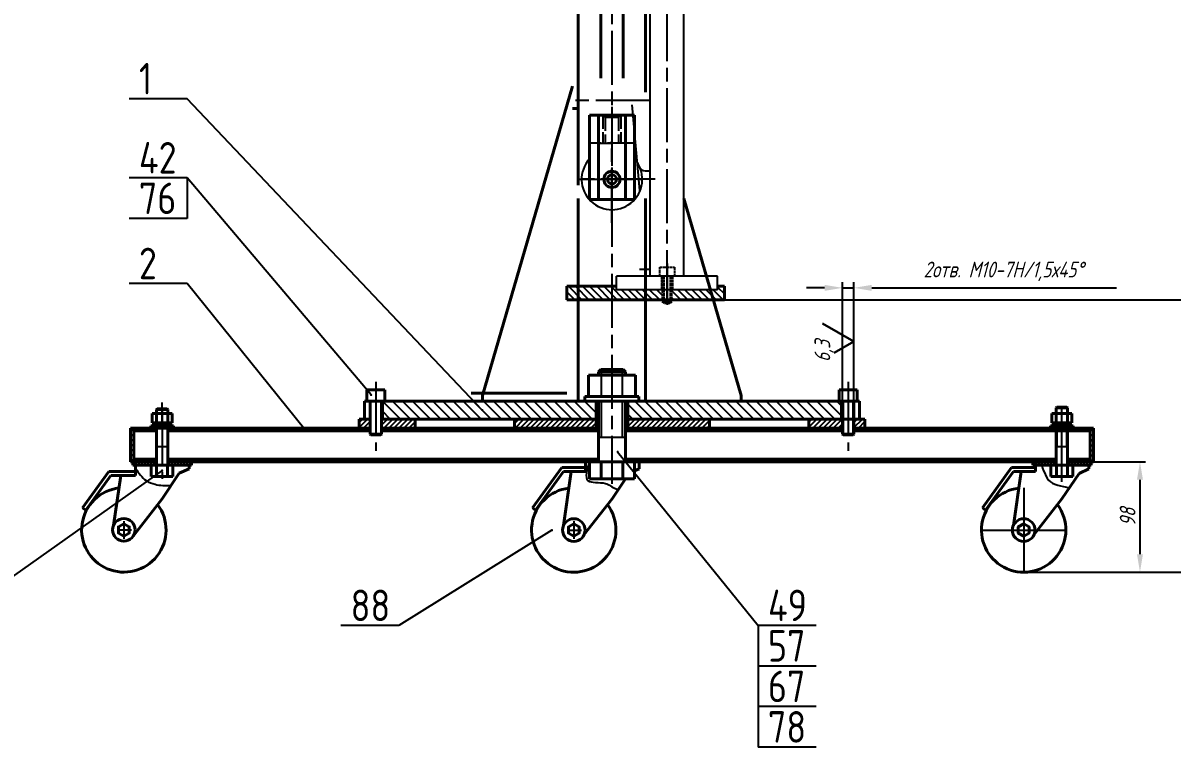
# Model space of a CAD drawing. Header units: millimetres. Extents: x -80 to 1055, y -404 to 589.
# Drawn here: x 121 to 376.3, y 120.9 to 281.8 of the extents above; entities that cross this region are included whole.
import ezdxf

# ---------------------------------------------------------------- set-up
doc = ezdxf.new("R2010")
doc.units = ezdxf.units.MM
for name, pattern in [('AM_ISO02W050', [7.5, 6, -1.5]), ('AM_ISO08W050', [18, 12, -1.5, 3, -1.5]), ('CENTER2', [28.575, 19.05, -3.175, 3.175, -3.175])]:
    doc.linetypes.add(name, pattern=pattern)
doc.layers.add('AM_7', color=5, linetype='AM_ISO08W050', lineweight=25)
doc.layers.add('ASHADE', color=7, linetype='Continuous', lineweight=40)
for name, color, linetype in [('RAZM', 5, 'Continuous'), ('TIN', 164, 'Continuous'), ('Пунктир', 1, 'AM_ISO02W050'), ('Слой4', 94, 'CENTER2')]:
    doc.layers.add(name, color=color, linetype=linetype)
doc.styles.add('ROMANC', font='romanc.shx', dxfattribs={"width": 0.75, "oblique": 15})
doc.styles.get("Standard").update_dxf_attribs({"font": 'romanc.shx', "width": 0.8})
doc.dimstyles.new('Масш.0.25', dxfattribs={"dimtxt": 3.5, "dimasz": 4, "dimexe": 1.25, "dimexo": 0.0625, "dimgap": 1, "dimtad": 1, "dimdec": 0, "dimlfac": 4, "dimzin": 0, "dimdsep": 46, "dimtxsty": 'ROMANC', "dimcen": -0.09, "dimadec": 0, "dimazin": 0, "dimtfac": 1, "dimtdec": 0, "dimtmove": 0, "dimatfit": 3, "dimfxl": 1, "dimtolj": 1, "dimtzin": 0, "dimarcsym": 0})
doc.dimstyles.new('Масш.0.5', dxfattribs={"dimtxt": 3.5, "dimasz": 4, "dimexe": 1.25, "dimexo": 0.0625, "dimgap": 1, "dimtad": 1, "dimtoh": 1, "dimdec": 0, "dimlfac": 2, "dimzin": 0, "dimdsep": 46, "dimtxsty": 'ROMANC', "dimcen": -0.09, "dimadec": 1, "dimazin": 0, "dimtfac": 1, "dimtdec": 0, "dimtmove": 0, "dimatfit": 3, "dimfxl": 1, "dimtolj": 1, "dimtzin": 0, "dimarcsym": 0})
pattern_1 = [(45, (-15231.95534, -3915.6671), (-0.561266008, 0.561266008), [])]
pattern_2 = [(135, (-15231.9553, -3867.833), (-1.12253202, -1.12253202), [])]
pattern_3 = [(225, (-15231.95534, -3867.8331), (0.561266008, -0.561266008), [])]
pattern_4 = [(135, (-15231.95534, -3867.8331), (-0.561266008, -0.561266008), [])]

# ---------------------------------------------------------------- blocks, each defined once
blk = doc.blocks.new('*D18')
at = {"layer": 'Defpoints', "color": 0}
for p in [(413.98, 435.01), (462.89, 435.01), (343.38, 159.73)]:
    blk.add_point(p, dxfattribs=at)
at = {"layer": 'TIN', "color": 0, "lineweight": -2}
for p, q in [((414.04, 435.01), (464.14, 435.01)), ((462.89, 163.73), (462.89, 431.01)), ((343.44, 159.73), (464.14, 159.73))]:
    blk.add_line(p, q, dxfattribs=at)
at = {"layer": 'TIN', "color": 0}
for points in [[(462.22, 431.01), (463.55, 431.01), (462.89, 435.01)], [(462.22, 163.73), (463.55, 163.73), (462.89, 159.73)]]:
    blk.add_solid(points, dxfattribs=at)
at = {"layer": 'TIN', "color": 0, "insert": (460.14, 297.37), "char_height": 3.5, "attachment_point": 5, "rotation": 90, "style": 'ROMANC'}
blk.add_mtext('\\A1;1100{\\H0.7143x;min}', dxfattribs=at)
blk = doc.blocks.new('*D28')
at = {"layer": 'Defpoints', "color": 0}
for p in [(358.87, 184.26), (343.44, 159.73), (369.23, 159.73)]:
    blk.add_point(p, dxfattribs=at)
at = {"layer": 'TIN', "color": 0, "lineweight": -2}
for p, q in [((358.93, 184.26), (370.48, 184.26)), ((369.23, 180.26), (369.23, 163.73)), ((343.51, 159.73), (370.48, 159.73))]:
    blk.add_line(p, q, dxfattribs=at)
at = {"layer": 'TIN', "color": 0}
for points in [[(368.56, 180.26), (369.89, 180.26), (369.23, 184.26)], [(368.56, 163.73), (369.89, 163.73), (369.23, 159.73)]]:
    blk.add_solid(points, dxfattribs=at)
at = {"layer": 'TIN', "color": 0, "insert": (366.48, 171.99), "char_height": 3.5, "attachment_point": 5, "rotation": 90, "style": 'ROMANC'}
blk.add_mtext('\\A1;98', dxfattribs=at)
blk = doc.blocks.new('*D30')
at = {"layer": 'Defpoints', "color": 0}
for p in [(303.12, 222.92), (303.12, 197.76), (305.62, 197.79)]:
    blk.add_point(p, dxfattribs=at)
at = {"layer": 'TIN', "color": 0, "lineweight": -2}
for p, q in [((299.12, 222.92), (295.12, 222.92)), ((303.12, 197.82), (303.12, 224.17)), ((303.12, 222.92), (305.62, 222.92)), ((305.62, 197.85), (305.62, 224.17)), ((309.62, 222.92), (364, 222.92))]:
    blk.add_line(p, q, dxfattribs=at)
at = {"layer": 'TIN', "color": 0}
for points in [[(299.12, 223.58), (299.12, 222.25), (303.12, 222.92)], [(309.62, 223.58), (309.62, 222.25), (305.62, 222.92)]]:
    blk.add_solid(points, dxfattribs=at)
at = {"layer": 'TIN', "color": 0, "insert": (338.89, 226.58), "char_height": 3.5, "attachment_point": 5, "style": 'ROMANC'}
blk.add_mtext('\\A1;2отв. М10-7Н/1,5х45%%d', dxfattribs=at)

msp = doc.modelspace()

# ---------------------------------------------------------------- hatches: boundary and pattern name
at = {"layer": 'TIN'}
h = msp.add_hatch(dxfattribs=at)
h.set_pattern_fill('ANSI31', color=256, scale=0.35, angle=90, style=0)
h.set_pattern_definition([(135, (-15231.9553, -3890.3331), (-0.78577241, -0.78577241), [])])
h.paths.add_polyline_path([(275.36, 222.49), (265.11, 222.49), (265.11, 220.26), (267.88, 220.26), (276.86, 220.26), (276.86, 223.26), (275.36, 223.26)])
h.paths.add_polyline_path([(263.11, 220.26), (263.11, 222.49), (252.86, 222.49), (252.86, 223.26), (251.87, 223.26), (251.87, 220.26)])
h.paths.add_polyline_path([(251.87, 220.26), (251.87, 223.26), (244.36, 223.26), (241.86, 223.26), (241.86, 220.26), (244.36, 220.26)])
h = msp.add_hatch(dxfattribs=at)
h.set_pattern_fill('ANSI31', color=256, scale=0.5, angle=90, style=0)
h.set_pattern_definition(pattern_2)
h.paths.add_polyline_path([(248.35, 197.76), (200.86, 197.76), (200.86, 193.76), (208.15, 193.76), (248.35, 193.76)])
h = msp.add_hatch(dxfattribs=at)
h.set_pattern_fill('ANSI31', color=256, scale=0.5, angle=90, style=0)
h.set_pattern_definition(pattern_2)
h.paths.add_polyline_path([(302.89, 197.76), (255.37, 197.76), (255.37, 193.76), (255.61, 193.76), (302.89, 193.76)])
h = msp.add_hatch(dxfattribs=at)
h.set_pattern_fill('ANSI31', color=256, scale=0.25, style=0)
h.set_pattern_definition(pattern_1)
h.paths.add_polyline_path([(145.63, 191.76), (144.88, 191.76), (144.88, 188.01), (145.63, 188.01)])
h.paths.add_polyline_path([(145.63, 188.01), (144.88, 188.01), (144.88, 184.26), (145.63, 184.26)])
h = msp.add_hatch(dxfattribs=at)
h.set_pattern_fill('ANSI31', color=256, scale=0.25, angle=90, style=0)
h.set_pattern_definition(pattern_4)
h.paths.add_polyline_path([(198.12, 191.76), (153.28, 191.76), (153.28, 191.15), (198.12, 191.15)])
h.paths.add_polyline_path([(150.48, 191.76), (145.63, 191.76), (145.63, 191.15), (150.48, 191.15)])
h = msp.add_hatch(dxfattribs=at)
h.set_pattern_fill('ANSI31', color=256, scale=0.25, angle=180, style=0)
h.set_pattern_definition(pattern_3)
h.paths.add_polyline_path([(208.15, 191.76), (208.15, 193.76), (200.62, 193.76), (200.62, 191.76)])
h.paths.add_polyline_path([(198.12, 191.76), (198.12, 191.77), (198.12, 193.76), (196.86, 193.76), (195.65, 193.76), (195.65, 191.76)])
h = msp.add_hatch(dxfattribs=at)
h.set_pattern_fill('ANSI31', color=256, scale=0.25, angle=90, style=0)
h.set_pattern_definition(pattern_4)
h.paths.add_polyline_path([(248.35, 191.76), (200.62, 191.76), (200.62, 191.15), (248.35, 191.15)])
h = msp.add_hatch(dxfattribs=at)
h.set_pattern_fill('ANSI31', color=256, scale=0.25, angle=180, style=0)
h.set_pattern_definition(pattern_3)
h.paths.add_polyline_path([(248.35, 193.76), (230.23, 193.76), (230.23, 191.76), (248.35, 191.76)])
h.paths.add_polyline_path([(273.52, 193.76), (255.37, 193.76), (255.37, 191.76), (273.52, 191.76)])
h.paths.add_polyline_path([(303.13, 193.76), (295.6, 193.76), (295.6, 191.76), (303.13, 191.76)])
h.paths.add_polyline_path([(308.1, 193.76), (305.63, 193.76), (305.63, 191.76), (308.1, 191.76)])
h = msp.add_hatch(dxfattribs=at)
h.set_pattern_fill('ANSI31', color=256, scale=0.25, angle=90, style=0)
h.set_pattern_definition([(135, (-15231.95534, -3915.6671), (-0.561266008, -0.561266008), [])])
h.paths.add_polyline_path([(358.12, 191.76), (353.12, 191.76), (353.12, 191.15), (358.12, 191.15)])
h.paths.add_polyline_path([(358.12, 184.88), (353.11, 184.88), (353.11, 184.26), (358.12, 184.26)])
h = msp.add_hatch(dxfattribs=at)
h.set_pattern_fill('ANSI31', color=256, scale=0.25, style=0)
h.set_pattern_definition(pattern_1)
h.paths.add_polyline_path([(358.87, 191.76), (358.12, 191.76), (358.12, 184.26), (358.87, 184.26)])
h = msp.add_hatch(dxfattribs=at)
h.set_pattern_fill('ANSI31', color=256, scale=0.15, angle=90, style=0)
h.set_pattern_definition([(135, (-15231.95534, -3867.83307), (-0.336759605, -0.336759605), [])])
h.paths.add_polyline_path([(158.38, 184.26), (153.28, 184.26), (153.28, 183.51), (153.88, 183.51), (158.38, 183.51)])
h.paths.add_polyline_path([(150.48, 184.26), (145.63, 184.26), (145.38, 184.26), (145.38, 183.51), (150.48, 183.51)])
h = msp.add_hatch(dxfattribs=at)
h.set_pattern_fill('ANSI31', color=256, scale=0.25, angle=90, style=0)
h.set_pattern_definition(pattern_4)
h.paths.add_polyline_path([(150.48, 184.88), (145.63, 184.88), (145.63, 184.26), (150.48, 184.26)])
h = msp.add_hatch(dxfattribs=at)
h.set_pattern_fill('ANSI31', color=256, scale=0.25, angle=90, style=0)
h.set_pattern_definition(pattern_4)
h.paths.add_polyline_path([(248.35, 184.88), (153.28, 184.88), (153.28, 184.26), (158.38, 184.26), (248.35, 184.26)])
h = msp.add_hatch(dxfattribs=at)
h.set_pattern_fill('ANSI31', color=256, scale=0.15, angle=90, style=0)
h.set_pattern_definition([(135, (-15231.95534, -3915.6671), (-0.336759605, -0.336759605), [])])
h.paths.add_polyline_path([(350.61, 184.26), (345.38, 184.26), (345.38, 183.49), (350.61, 183.49)])
h.paths.add_polyline_path([(358.38, 184.26), (353.11, 184.26), (353.11, 183.49), (358.38, 183.49)])

# ---------------------------------------------------------------- linework, layer by layer
at = {"layer": 'AM_7'}
for p, q in [((251.86, 370.01), (251.87, 179.34)), ((264.11, 219.3), (264.11, 345.49)), ((260.25, 264.53), (242.54, 264.53)), ((251.86, 263.17), (251.86, 239.86)), ((251.86, 237.39), (251.86, 255.5)), ((244.44, 247.03), (258.31, 247.03)), ((261.5, 247.03), (245.37, 247.03)), ((199.37, 202.03), (199.37, 186.7)), ((304.37, 202.06), (304.38, 186.73)), ((351.87, 179.79), (351.88, 197.21)), ((151.88, 195.51), (151.88, 180.51))]:
    msp.add_line(p, q, dxfattribs=at)
at = {"layer": 'ASHADE'}
for p, q in [((249.36, 269.53), (249.36, 383.51)), ((254.36, 269.53), (254.36, 383.51)), ((244.36, 245.76), (244.36, 370.01)), ((259.36, 266.41), (259.36, 370.01)), ((223.11, 199.01), (243.11, 267.76)), ((243.11, 262.76), (244.36, 262.76)), ((246.86, 242.53), (246.86, 261.27)), ((256.86, 261.27), (246.86, 261.27)), ((248.86, 242.53), (248.86, 261.27)), ((254.86, 242.53), (254.86, 261.27)), ((256.86, 242.53), (256.86, 261.27)), ((244.36, 197.76), (244.36, 242.76)), ((259.36, 197.76), (259.36, 242.76)), ((280.61, 199.01), (267.88, 242.76)), ((256.86, 242.53), (246.86, 242.53)), ((259.36, 225.49), (259.36, 227.03)), ((241.86, 223.26), (244.36, 223.26)), ((241.86, 220.26), (241.86, 223.26)), ((275.36, 223.26), (276.86, 223.26)), ((276.86, 220.26), (276.86, 223.26)), ((241.86, 220.26), (244.36, 220.26)), ((263.11, 219.98), (263.11, 220.26)), ((265.11, 219.98), (263.11, 219.98)), ((263.51, 219.58), (263.11, 219.98)), ((265.11, 219.98), (264.71, 219.58)), ((265.11, 220.26), (265.11, 219.98)), ((267.88, 220.26), (276.86, 220.26)), ((264.11, 219.58), (263.51, 219.58)), ((264.71, 219.58), (264.11, 219.58)), ((248.87, 204.26), (249.37, 204.76)), ((249.37, 204.76), (254.37, 204.76)), ((249.37, 204.76), (254.37, 204.76)), ((254.37, 204.76), (254.87, 204.26)), ((246.67, 203.51), (246.67, 198.76)), ((246.67, 203.51), (257.07, 203.51)), ((248.87, 204.26), (254.87, 204.26)), ((248.87, 204.26), (248.87, 203.51)), ((254.87, 204.26), (254.87, 203.51)), ((257.07, 203.51), (257.07, 198.76)), ((197.37, 200.26), (201.37, 200.26)), ((197.37, 200.26), (197.37, 197.76)), ((201.37, 197.76), (201.37, 200.26)), ((241.86, 199.51), (220.61, 199.51)), ((302.37, 197.79), (302.37, 200.29)), ((306.37, 200.29), (302.37, 200.29)), ((306.37, 200.29), (306.37, 197.79)), ((196.86, 193.76), (196.86, 197.76)), ((196.86, 197.76), (306.86, 197.76)), ((197.37, 197.76), (201.37, 197.76)), ((198.12, 190.39), (198.12, 197.76)), ((200.62, 197.76), (200.62, 190.39)), ((200.86, 193.76), (200.86, 197.76)), ((241.86, 197.76), (220.61, 197.76)), ((223.11, 197.76), (223.11, 199.01)), ((251.87, 198.76), (245.87, 198.76)), ((245.87, 198.76), (245.87, 197.76)), ((248.35, 191.15), (248.35, 197.76)), ((248.84, 184.26), (248.87, 197.77)), ((251.87, 198.76), (257.87, 198.76)), ((254.87, 184.26), (254.87, 197.76)), ((255.37, 191.15), (255.37, 197.76)), ((257.87, 198.76), (257.87, 197.76)), ((284.87, 197.76), (263.62, 197.76)), ((280.61, 197.76), (280.61, 199.01)), ((302.89, 193.79), (302.89, 197.79)), ((303.12, 197.79), (303.13, 190.41)), ((305.63, 190.41), (305.62, 197.79)), ((306.86, 193.76), (306.86, 197.76)), ((306.86, 193.76), (306.86, 197.76)), ((149.65, 194.99), (154.1, 194.99)), ((149.65, 192.89), (149.65, 194.99)), ((150.63, 195.89), (150.75, 196.01)), ((150.63, 195.89), (151.88, 195.89)), ((150.63, 192.89), (150.63, 195.89)), ((150.63, 192.89), (150.63, 194.99)), ((150.75, 196.01), (151.88, 196.01)), ((151.88, 196.01), (153, 196.01)), ((151.88, 195.89), (153.13, 195.89)), ((153.13, 195.89), (153, 196.01)), ((153.13, 195.89), (153.13, 192.89)), ((153.13, 192.89), (153.13, 194.99)), ((154.1, 194.99), (154.1, 192.89)), ((349.65, 192.89), (349.65, 194.99)), ((349.65, 194.99), (354.1, 194.99)), ((350.62, 196.29), (350.75, 196.42)), ((350.62, 196.29), (351.87, 196.29)), ((350.62, 194.99), (350.62, 196.29)), ((350.62, 192.89), (350.62, 194.99)), ((350.75, 196.42), (351.87, 196.42)), ((351.87, 196.42), (353, 196.42)), ((351.87, 196.29), (353.12, 196.29)), ((353.12, 196.29), (353, 196.42)), ((353.12, 196.29), (353.12, 192.89)), ((353.12, 192.89), (353.12, 194.99)), ((354.1, 194.99), (354.1, 192.89)), ((144.88, 191.76), (144.88, 184.26)), ((144.88, 191.76), (198.12, 191.76)), ((145.63, 191.76), (145.63, 184.26)), ((149.38, 191.76), (149.38, 192.26)), ((149.38, 192.26), (154.38, 192.26)), ((151.88, 191.76), (149.38, 191.76)), ((151.88, 192.89), (149.65, 192.89)), ((149.98, 192.26), (149.98, 192.89)), ((149.98, 192.89), (150.6, 192.89)), ((150.6, 192.26), (149.98, 192.26)), ((150.48, 191.76), (150.48, 191.15)), ((150.6, 192.89), (151.88, 192.89)), ((151.88, 192.26), (150.6, 192.26)), ((150.63, 183.51), (150.63, 191.76)), ((152.11, 192.26), (151.48, 192.89)), ((152.27, 192.26), (151.65, 192.89)), ((154.38, 191.76), (151.81, 191.76)), ((153.15, 192.89), (151.88, 192.89)), ((154.1, 192.89), (151.88, 192.89)), ((151.88, 192.26), (153.15, 192.26)), ((153.13, 183.51), (153.13, 191.76)), ((153.78, 192.89), (153.15, 192.89)), ((153.15, 192.26), (153.78, 192.26)), ((153.28, 191.76), (153.28, 191.15)), ((153.78, 192.26), (153.78, 192.89)), ((154.38, 192.26), (154.38, 191.76)), ((154.38, 191.76), (154.38, 191.76)), ((195.65, 191.76), (195.65, 193.76)), ((195.65, 193.76), (198.12, 193.76)), ((196.86, 193.76), (198.12, 193.76)), ((198.12, 191.77), (198.12, 190.39)), ((200.62, 193.76), (248.35, 193.76)), ((200.62, 193.76), (208.15, 193.76)), ((200.62, 191.77), (200.62, 190.39)), ((200.62, 191.76), (248.86, 191.76)), ((208.15, 191.76), (208.15, 193.76)), ((230.23, 191.76), (230.23, 193.76)), ((230.23, 193.76), (248.35, 193.76)), ((254.87, 191.76), (303.13, 191.76)), ((255.37, 193.76), (306.86, 193.76)), ((255.37, 193.76), (255.61, 193.76)), ((255.61, 193.76), (273.52, 193.76)), ((273.52, 191.76), (273.52, 193.76)), ((295.6, 191.76), (295.6, 193.76)), ((308.1, 193.76), (295.6, 193.76)), ((303.13, 191.8), (303.13, 190.41)), ((305.63, 191.8), (305.63, 190.41)), ((305.63, 191.76), (358.87, 191.76)), ((308.1, 191.76), (308.1, 193.76)), ((349.37, 192.26), (354.37, 192.26)), ((349.37, 191.76), (349.37, 192.26)), ((351.87, 191.76), (349.37, 191.76)), ((351.87, 192.89), (349.65, 192.89)), ((349.97, 192.89), (350.6, 192.89)), ((349.97, 192.26), (349.97, 192.89)), ((350.6, 192.26), (349.97, 192.26)), ((350.5, 191.76), (350.5, 192.26)), ((350.6, 192.89), (351.87, 192.89)), ((351.87, 192.26), (350.6, 192.26)), ((350.61, 183.49), (350.62, 191.75)), ((352.1, 192.26), (351.48, 192.89)), ((352.27, 192.26), (351.64, 192.89)), ((354.37, 191.76), (351.8, 191.76)), ((354.1, 192.89), (351.87, 192.89)), ((353.15, 192.89), (351.87, 192.89)), ((351.87, 192.26), (353.15, 192.26)), ((353.11, 183.49), (353.12, 191.75)), ((353.77, 192.89), (353.15, 192.89)), ((353.15, 192.26), (353.77, 192.26)), ((353.25, 191.76), (353.25, 192.26)), ((353.77, 192.26), (353.77, 192.89)), ((354.37, 192.26), (354.37, 191.76)), ((358.12, 191.76), (354.37, 191.76)), ((354.37, 191.76), (358.12, 191.76)), ((354.37, 191.76), (354.37, 191.76)), ((358.12, 191.76), (358.12, 184.26)), ((358.87, 191.76), (358.87, 184.26)), ((145.63, 191.15), (147.87, 191.15)), ((145.63, 191.15), (150.63, 191.15)), ((153.13, 191.15), (198.12, 191.15)), ((198.12, 190.39), (198.25, 190.26)), ((199.37, 190.39), (198.12, 190.39)), ((199.37, 190.26), (198.25, 190.26)), ((200.62, 190.39), (199.37, 190.39)), ((200.5, 190.26), (199.37, 190.26)), ((200.62, 190.39), (200.5, 190.26)), ((200.62, 191.15), (248.86, 191.15)), ((254.87, 191.15), (303.13, 191.15)), ((303.13, 190.41), (303.25, 190.29)), ((303.13, 190.41), (304.38, 190.41)), ((303.25, 190.29), (304.38, 190.29)), ((304.38, 190.41), (305.63, 190.41)), ((304.38, 190.29), (305.5, 190.29)), ((305.63, 190.41), (305.5, 190.29)), ((305.63, 191.15), (358.12, 191.15)), ((144.88, 184.26), (147.87, 184.26)), ((145.38, 183.51), (145.38, 184.26)), ((145.38, 184.26), (150.63, 184.26)), ((145.63, 184.88), (147.87, 184.88)), ((145.63, 184.88), (150.63, 184.88)), ((145.63, 184.26), (150.63, 184.26)), ((150.48, 184.88), (150.48, 183.51)), ((153.13, 184.88), (248.84, 184.88)), ((153.13, 184.26), (350.61, 184.26)), ((153.13, 184.26), (158.38, 184.26)), ((153.28, 184.88), (153.28, 183.51)), ((158.38, 184.26), (158.38, 183.51)), ((246, 184.26), (246, 182.11)), ((246.84, 180.51), (246.84, 184.26)), ((248.35, 184.26), (248.35, 184.88)), ((249.46, 180.51), (249.46, 184.26)), ((254.29, 180.51), (254.29, 184.26)), ((254.87, 184.88), (350.61, 184.88)), ((255.37, 184.26), (255.37, 184.88)), ((256.91, 184.26), (256.91, 180.51)), ((257.89, 184.26), (257.89, 182.68)), ((345.38, 183.49), (345.38, 184.26)), ((353.11, 184.88), (358.12, 184.88)), ((353.11, 184.26), (358.87, 184.26)), ((358.12, 184.26), (355.87, 184.26)), ((358.87, 184.26), (355.88, 184.26)), ((358.38, 183.49), (358.38, 184.26)), ((140.06, 182.13), (134.21, 174.04)), ((142.83, 182.13), (140.06, 182.13)), ((146, 182.13), (142.83, 182.13)), ((158.38, 183.51), (145.38, 183.51)), ((146, 183.51), (146, 182.13)), ((146, 182.13), (146, 181.24)), ((149.46, 183.51), (149.46, 181.01)), ((153.88, 183.51), (149.88, 183.51)), ((150.65, 183.51), (150.65, 181.01)), ((155.7, 181.71), (151.88, 176.06)), ((153.11, 183.51), (153.11, 181.01)), ((154.3, 183.51), (154.3, 181.01)), ((157.89, 182.7), (155.7, 181.71)), ((157.89, 183.51), (157.89, 182.7)), ((240.7, 182.99), (234.21, 174.01)), ((241.1, 182.11), (234.9, 173.52)), ((242.83, 182.99), (240.7, 182.99)), ((242.83, 182.11), (241.08, 170.11)), ((246, 182.11), (241.1, 182.11)), ((246, 182.99), (242.83, 182.99)), ((246, 182.11), (242.83, 182.11)), ((257.89, 182.68), (256.91, 182.24)), ((340.7, 182.99), (334.22, 174.01)), ((341.1, 182.11), (334.9, 173.52)), ((342.83, 182.99), (340.7, 182.99)), ((342.83, 182.11), (341.08, 170.11)), ((346.01, 182.11), (341.1, 182.11)), ((346.01, 182.99), (342.83, 182.99)), ((346.01, 182.11), (342.83, 182.11)), ((358.38, 183.49), (345.38, 183.49)), ((346.01, 183.49), (346.01, 182.11)), ((349.45, 183.49), (349.45, 181)), ((350.64, 183.49), (350.64, 181)), ((355.7, 181.69), (351.88, 176.04)), ((353.09, 183.49), (353.09, 181)), ((354.28, 183.49), (354.28, 181)), ((357.89, 182.68), (355.7, 181.69)), ((357.89, 183.49), (357.89, 182.68)), ((140.46, 181.24), (134.9, 173.54)), ((146, 181.24), (140.46, 181.24)), ((142.7, 181.24), (141.08, 170.14)), ((154.3, 181.01), (149.46, 181.01)), ((256.91, 180.51), (246.84, 180.51)), ((254.9, 180.51), (251.88, 176.04)), ((349.45, 181), (354.28, 181)), ((134.21, 174.04), (134.9, 173.54)), ((151.88, 176.06), (145.65, 168.06)), ((234.21, 174.01), (234.9, 173.52)), ((251.88, 176.04), (245.65, 168.04)), ((334.22, 174.01), (334.9, 173.52)), ((351.88, 176.04), (345.65, 168.04))]:
    msp.add_line(p, q, dxfattribs=at)
at = {"layer": 'ASHADE', "ltscale": 0.4}
for p, q in [((244.36, 223.26), (252.86, 223.26)), ((244.36, 220.26), (265.11, 220.26)), ((265.11, 220.26), (267.88, 220.26))]:
    msp.add_line(p, q, dxfattribs=at)
at = {"layer": 'ASHADE'}
for points in [[(143.38, 170.51), (142.18, 169.82), (142.18, 168.43), (143.38, 167.74), (144.58, 168.43), (144.58, 169.82)], [(243.38, 170.49), (242.18, 169.8), (242.18, 168.41), (243.38, 167.72), (244.58, 168.41), (244.58, 169.8)], [(343.38, 170.49), (342.18, 169.8), (342.18, 168.41), (343.38, 167.72), (344.58, 168.41), (344.58, 169.8)]]:
    msp.add_lwpolyline(points, close=True, dxfattribs=at)
for centre, radius in [((251.86, 247.03), 1.79), ((251.86, 247.03), 1), ((143.38, 169.13), 2.51), ((243.38, 169.1), 2.51), ((343.38, 169.1), 2.51)]:
    msp.add_circle(centre, radius, dxfattribs=at)
for centre in [(143.38, 169.13), (243.38, 169.1), (343.38, 169.1)]:
    msp.add_arc(centre, 9.38, 96.682, 36.9646, dxfattribs=at)
at = {"layer": 'RAZM'}
for p, q in [((260.36, 225.49), (260.36, 345.49)), ((267.86, 225.49), (267.86, 345.49)), ((256.27, 263.62), (257.98, 244.53)), ((259.22, 248.91), (260.36, 248.91)), ((252.86, 222.49), (252.86, 225.49)), ((275.36, 225.49), (252.86, 225.49)), ((275.36, 222.49), (275.36, 225.49)), ((275.36, 222.49), (252.86, 222.49))]:
    msp.add_line(p, q, dxfattribs=at)
at = {"layer": 'RAZM', "lineweight": 30}
for p, q in [((305.62, 211.01), (298.7, 215.01)), ((301.29, 208.51), (305.62, 211.01))]:
    msp.add_line(p, q, dxfattribs=at)
at = {"layer": 'TIN'}
for p, q in [((157.45, 264.94), (144.55, 264.94)), ((157.45, 247.35), (144.55, 247.35)), ((157.45, 247.35), (157.45, 238.35)), ((157.45, 238.35), (144.55, 238.35)), ((260.36, 227.03), (257.98, 227.03)), ((157.45, 223.87), (144.55, 223.87)), ((263.43, 220.26), (263.43, 219.98)), ((264.79, 220.26), (264.79, 219.98)), ((276.86, 220.26), (783.53, 220.26)), ((249.56, 198.76), (249.56, 204.76)), ((254.18, 198.76), (254.18, 204.76)), ((198.25, 190.26), (198.25, 197.76)), ((200.5, 197.76), (200.5, 190.26)), ((249.54, 189.64), (249.56, 197.77)), ((254.18, 189.63), (254.18, 197.76)), ((303.25, 197.79), (303.25, 190.29)), ((305.5, 190.29), (305.5, 197.79)), ((150.75, 194.99), (150.75, 195.89)), ((153, 195.89), (153, 194.99)), ((350.75, 194.99), (350.75, 196.42)), ((353, 196.42), (353, 194.99)), ((150.75, 187.64), (150.75, 191.76)), ((153, 191.76), (153, 187.64)), ((256.84, 191.15), (256.22, 191.76)), ((257.96, 191.15), (257.35, 191.76)), ((259.08, 191.15), (258.47, 191.76)), ((260.21, 191.15), (259.59, 191.76)), ((261.33, 191.15), (260.71, 191.76)), ((262.45, 191.15), (261.84, 191.76)), ((263.57, 191.15), (262.96, 191.76)), ((264.7, 191.15), (264.08, 191.76)), ((265.82, 191.15), (265.2, 191.76)), ((266.94, 191.15), (266.33, 191.76)), ((268.06, 191.15), (267.45, 191.76)), ((269.19, 191.15), (268.57, 191.76)), ((270.31, 191.15), (269.69, 191.76)), ((271.43, 191.15), (270.82, 191.76)), ((272.55, 191.15), (271.94, 191.76)), ((273.68, 191.15), (273.06, 191.76)), ((274.8, 191.15), (274.18, 191.76)), ((275.92, 191.15), (275.31, 191.76)), ((277.04, 191.15), (276.43, 191.76)), ((278.17, 191.15), (277.55, 191.76)), ((279.29, 191.15), (278.67, 191.76)), ((280.41, 191.15), (279.8, 191.76)), ((281.53, 191.15), (280.92, 191.76)), ((282.66, 191.15), (282.04, 191.76)), ((283.78, 191.15), (283.16, 191.76)), ((284.9, 191.15), (284.29, 191.76)), ((286.02, 191.15), (285.41, 191.76)), ((287.15, 191.15), (286.53, 191.76)), ((288.27, 191.15), (287.65, 191.76)), ((289.39, 191.15), (288.78, 191.76)), ((290.51, 191.15), (289.9, 191.76)), ((291.64, 191.15), (291.02, 191.76)), ((292.76, 191.15), (292.14, 191.76)), ((293.88, 191.15), (293.27, 191.76)), ((295, 191.15), (294.39, 191.76)), ((296.13, 191.15), (295.51, 191.76)), ((297.25, 191.15), (296.63, 191.76)), ((298.37, 191.15), (297.76, 191.76)), ((299.49, 191.15), (298.88, 191.76)), ((300.62, 191.15), (300, 191.76)), ((301.74, 191.15), (301.12, 191.76)), ((302.86, 191.15), (302.25, 191.76)), ((306.23, 191.15), (305.63, 191.75)), ((307.35, 191.15), (306.74, 191.76)), ((308.47, 191.15), (307.86, 191.76)), ((309.6, 191.15), (308.98, 191.76)), ((310.72, 191.15), (310.1, 191.76)), ((311.84, 191.15), (311.23, 191.76)), ((312.96, 191.15), (312.35, 191.76)), ((314.09, 191.15), (313.47, 191.76)), ((315.21, 191.15), (314.59, 191.76)), ((316.33, 191.15), (315.72, 191.76)), ((317.45, 191.15), (316.84, 191.76)), ((318.58, 191.15), (317.96, 191.76)), ((319.7, 191.15), (319.09, 191.76)), ((320.82, 191.15), (320.21, 191.76)), ((321.94, 191.15), (321.33, 191.76)), ((323.07, 191.15), (322.45, 191.76)), ((324.19, 191.15), (323.58, 191.76)), ((325.31, 191.15), (324.7, 191.76)), ((326.43, 191.15), (325.82, 191.76)), ((327.56, 191.15), (326.94, 191.76)), ((328.68, 191.15), (328.07, 191.76)), ((329.8, 191.15), (329.19, 191.76)), ((330.93, 191.15), (330.31, 191.76)), ((332.05, 191.15), (331.43, 191.76)), ((333.17, 191.15), (332.56, 191.76)), ((334.29, 191.15), (333.68, 191.76)), ((335.42, 191.15), (334.8, 191.76)), ((336.54, 191.15), (335.92, 191.76)), ((337.66, 191.15), (337.05, 191.76)), ((338.78, 191.15), (338.17, 191.76)), ((339.91, 191.15), (339.29, 191.76)), ((341.03, 191.15), (340.41, 191.76)), ((342.15, 191.15), (341.54, 191.76)), ((343.27, 191.15), (342.66, 191.76)), ((344.4, 191.15), (343.78, 191.76)), ((345.52, 191.15), (344.9, 191.76)), ((346.64, 191.15), (346.03, 191.76)), ((347.76, 191.15), (347.15, 191.76)), ((348.89, 191.15), (348.27, 191.76)), ((350.01, 191.15), (349.39, 191.76)), ((350.62, 191.66), (350.52, 191.76)), ((350.74, 191.75), (350.74, 187.62)), ((352.99, 187.62), (352.99, 191.75)), ((254.87, 189.63), (248.85, 189.63)), ((255.72, 191.15), (255.37, 191.49)), ((150.63, 187.64), (153.13, 187.64)), ((353.12, 187.62), (350.62, 187.62)), ((255.87, 184.26), (255.37, 184.76)), ((256.99, 184.26), (256.37, 184.88)), ((258.11, 184.26), (257.5, 184.88)), ((259.23, 184.26), (258.62, 184.88)), ((260.36, 184.26), (259.74, 184.88)), ((261.48, 184.26), (260.86, 184.88)), ((262.6, 184.26), (261.99, 184.88)), ((263.72, 184.26), (263.11, 184.88)), ((264.85, 184.26), (264.23, 184.88)), ((265.97, 184.26), (265.35, 184.88)), ((267.09, 184.26), (266.48, 184.88)), ((268.21, 184.26), (267.6, 184.88)), ((269.34, 184.26), (268.72, 184.88)), ((270.46, 184.26), (269.84, 184.88)), ((271.58, 184.26), (270.97, 184.88)), ((272.7, 184.26), (272.09, 184.88)), ((273.83, 184.26), (273.21, 184.88)), ((274.95, 184.26), (274.33, 184.88)), ((276.07, 184.26), (275.46, 184.88)), ((277.19, 184.26), (276.58, 184.88)), ((278.32, 184.26), (277.7, 184.88)), ((279.44, 184.26), (278.82, 184.88)), ((280.56, 184.26), (279.95, 184.88)), ((281.68, 184.26), (281.07, 184.88)), ((282.81, 184.26), (282.19, 184.88)), ((283.93, 184.26), (283.31, 184.88)), ((285.05, 184.26), (284.44, 184.88)), ((286.17, 184.26), (285.56, 184.88)), ((287.3, 184.26), (286.68, 184.88)), ((288.42, 184.26), (287.8, 184.88)), ((289.54, 184.26), (288.93, 184.88)), ((290.66, 184.26), (290.05, 184.88)), ((291.79, 184.26), (291.17, 184.88)), ((292.91, 184.26), (292.29, 184.88)), ((294.03, 184.26), (293.42, 184.88)), ((295.15, 184.26), (294.54, 184.88)), ((296.28, 184.26), (295.66, 184.88)), ((297.4, 184.26), (296.78, 184.88)), ((298.52, 184.26), (297.91, 184.88)), ((299.64, 184.26), (299.03, 184.88)), ((300.77, 184.26), (300.15, 184.88)), ((301.89, 184.26), (301.27, 184.88)), ((303.01, 184.26), (302.4, 184.88)), ((304.13, 184.26), (303.52, 184.88)), ((305.26, 184.26), (304.64, 184.88)), ((306.38, 184.26), (305.76, 184.88)), ((307.5, 184.26), (306.89, 184.88)), ((308.62, 184.26), (308.01, 184.88)), ((309.75, 184.26), (309.13, 184.88)), ((310.87, 184.26), (310.25, 184.88)), ((311.99, 184.26), (311.38, 184.88)), ((313.11, 184.26), (312.5, 184.88)), ((314.24, 184.26), (313.62, 184.88)), ((315.36, 184.26), (314.75, 184.88)), ((316.48, 184.26), (315.87, 184.88)), ((317.6, 184.26), (316.99, 184.88)), ((318.73, 184.26), (318.11, 184.88)), ((319.85, 184.26), (319.24, 184.88)), ((320.97, 184.26), (320.36, 184.88)), ((322.09, 184.26), (321.48, 184.88)), ((323.22, 184.26), (322.6, 184.88)), ((324.34, 184.26), (323.73, 184.88)), ((325.46, 184.26), (324.85, 184.88)), ((326.59, 184.26), (325.97, 184.88)), ((327.71, 184.26), (327.09, 184.88)), ((328.83, 184.26), (328.22, 184.88)), ((329.95, 184.26), (329.34, 184.88)), ((331.08, 184.26), (330.46, 184.88)), ((332.2, 184.26), (331.58, 184.88)), ((333.32, 184.26), (332.71, 184.88)), ((334.44, 184.26), (333.83, 184.88)), ((335.57, 184.26), (334.95, 184.88)), ((336.69, 184.26), (336.07, 184.88)), ((337.81, 184.26), (337.2, 184.88)), ((338.93, 184.26), (338.32, 184.88)), ((340.06, 184.26), (339.44, 184.88)), ((341.18, 184.26), (340.56, 184.88)), ((342.3, 184.26), (341.69, 184.88)), ((343.42, 184.26), (342.81, 184.88)), ((344.55, 184.26), (343.93, 184.88)), ((345.67, 184.26), (345.05, 184.88)), ((346.79, 184.26), (346.18, 184.88)), ((347.91, 184.26), (347.3, 184.88)), ((349.04, 184.26), (348.42, 184.88)), ((350.16, 184.26), (349.54, 184.88)), ((204.49, 147.89), (191.59, 147.89)), ((284.36, 147.89), (284.36, 138.89)), ((297.25, 147.89), (284.36, 147.89)), ((297.25, 138.89), (284.36, 138.89)), ((284.36, 138.89), (284.36, 129.89)), ((297.25, 129.89), (284.36, 129.89)), ((284.36, 129.89), (284.36, 120.89)), ((297.25, 120.89), (284.36, 120.89))]:
    msp.add_line(p, q, dxfattribs=at)
for centre, radius, start, end in [((251.86, 247.03), 6.75, 137.7946, 42.2054), ((259.22, 250.16), 1.25, 203.048, 270)]:
    msp.add_arc(centre, radius, start, end, dxfattribs=at)
for points in [[(246.84, 184.26), (246.53, 180.11), (250.4, 179.44), (252.69, 178.3), (253.27, 178.09)], [(146, 182.82), (148.33, 180.1), (150.31, 179.26), (153.85, 178.97)], [(347.39, 183.49), (349.75, 179.52), (352.25, 178.8), (353.51, 178.44)]]:
    msp.add_spline(points, degree=3, dxfattribs=at)
at = {"layer": 'Пунктир', "ltscale": 0.5}
for p, q in [((249.86, 261.27), (249.86, 255.03)), ((249.87, 261.27), (250.37, 260.77)), ((250.37, 260.77), (250.37, 255.03)), ((253.35, 260.77), (250.37, 260.77)), ((253.85, 261.27), (253.35, 260.77)), ((253.35, 260.77), (253.35, 255.03)), ((253.86, 261.27), (253.86, 255.03)), ((249.11, 255.03), (251.86, 255.03))]:
    msp.add_line(p, q, dxfattribs=at)
at = {"layer": 'Пунктир'}
msp.add_line((256.86, 255.03), (246.86, 255.03), dxfattribs=at)
at = {"layer": 'Пунктир', "ltscale": 0.1}
for p, q in [((262.49, 225.49), (262.49, 227.49)), ((262.49, 227.49), (265.74, 227.49)), ((265.74, 227.49), (265.74, 225.49)), ((262.88, 225.49), (262.88, 222.49)), ((263.11, 222.49), (263.11, 225.49)), ((263.43, 225.49), (263.43, 222.49)), ((264.79, 225.49), (264.79, 222.49)), ((265.11, 225.49), (265.11, 222.49)), ((265.34, 225.49), (265.34, 222.49)), ((263.11, 220.26), (263.11, 222.49)), ((263.43, 222.49), (263.43, 220.26)), ((264.79, 222.49), (264.79, 220.26)), ((265.11, 222.49), (265.11, 220.26))]:
    msp.add_line(p, q, dxfattribs=at)
at = {"layer": 'Слой4'}
for p, q in [((264.11, 228.36), (264.11, 219.17)), ((199.37, 201.71), (199.37, 190.26)), ((304.37, 201.74), (304.38, 190.29)), ((151.88, 191.76), (151.88, 197.47)), ((343.38, 178.48), (343.38, 159.73)), ((141.92, 169.13), (145.09, 169.13)), ((143.38, 171.06), (143.38, 167.18)), ((241.92, 169.1), (245.09, 169.1)), ((243.38, 171.04), (243.38, 167.16)), ((334.01, 169.1), (355.25, 169.1))]:
    msp.add_line(p, q, dxfattribs=at)

# ---------------------------------------------------------------- texts
at = {"layer": 'ASHADE', "width": 0.8}
for s, p in [('1', (146.73, 265.91)), ('42', (146.73, 248.32)), ('76', (146.73, 239.32)), ('2', (146.73, 224.84)), ('88', (193.78, 148.86)), ('49', (286.54, 148.86)), ('57', (286.54, 139.86)), ('67', (286.54, 130.86)), ('78', (286.54, 121.86))]:
    msp.add_text(s, height=7, dxfattribs=at).set_placement(p)
at = {"layer": 'RAZM', "style": 'ROMANC', "oblique": 15, "width": 0.75}
msp.add_text('6,3', height=3.5, rotation=90, dxfattribs=at).set_placement((300.38, 206.45))

# ---------------------------------------------------------------- dimensions: what is measured, and where the dimension line sits
at = {"layer": 'TIN'}
dim = msp.add_linear_dim(base=(462.89, 435.01), p1=(343.38, 159.73), p2=(413.98, 435.01), angle=90, text='1100{\\H0.7143x;min}', dimstyle='Масш.0.25', dxfattribs=at)
dim.commit()
dim.dimension.update_dxf_attribs({"geometry": '*D18', "text_midpoint": (460.14, 297.37)})
dim = msp.add_linear_dim(base=(303.12, 222.92), p1=(305.62, 197.79), p2=(303.12, 197.76), text='2отв. М10-7Н/1,5х45%%d', dimstyle='Масш.0.25', dxfattribs=at)
dim.commit()
dim.dimension.update_dxf_attribs({"geometry": '*D30', "text_midpoint": (338.89, 222.92), "dimtype": 160})
dim = msp.add_linear_dim(base=(369.23, 159.73), p1=(358.87, 184.26), p2=(343.44, 159.73), angle=90, dimstyle='Масш.0.25', dxfattribs=at)
dim.commit()
dim.dimension.update_dxf_attribs({"geometry": '*D28', "text_midpoint": (366.48, 171.99)})

# ---------------------------------------------------------------- leaders
at = {"layer": 'TIN', "ltscale": 0.5}
for points in [[(223.04, 195.76), (157.45, 264.94)], [(198.34, 199.11), (157.45, 247.35)], [(183.57, 191.45), (157.45, 223.87)], [(253.13, 186.51), (284.36, 147.89)], [(151.88, 182.34), (103.26, 147.89)], [(238.54, 169.06), (204.49, 147.89)]]:
    msp.add_leader(points, dimstyle='Масш.0.5', override={"dimasz": 2, "dimgap": 1, "dimtad": 0, "dimldrblk": 'DotSmall'}, dxfattribs=at)

doc.saveas('drawing.dxf')
